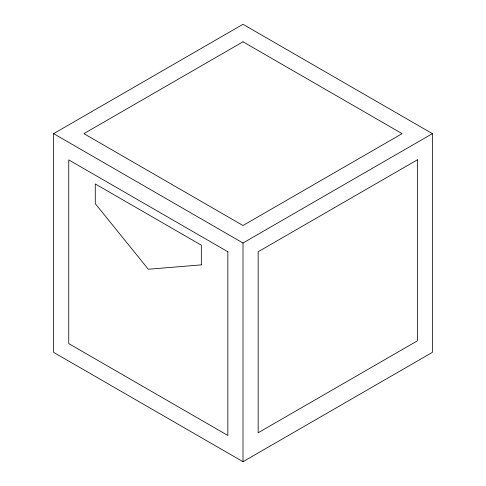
<?xml version="1.0" encoding="UTF-8"?>
<svg xmlns="http://www.w3.org/2000/svg" width="486" height="486" viewBox="0 0 486 486"><rect width="100%" height="100%" fill="white"/><g stroke="black" fill="none" stroke-linecap="round" stroke-linejoin="round"><path stroke-width="0.73" d="M53.6 133.65L243 24.3L432.4 133.65L432.4 352.35L243 461.7L53.6 352.35L53.6 133.65L243 243L432.4 133.65M243 243L243 461.7M243 41.796L83.902 133.65L243 225.504L402.098 133.65L243 41.796M417.468 159.766L258.151 251.748L258.151 432.777L417.468 340.795L417.468 159.766M201.332 264.87L148.303 269.244L95.268 203.634L95.268 183.951L201.332 245.187L201.332 264.87M227.849 251.748L68.751 159.894L68.751 343.602L227.849 435.456L227.849 251.748"/></g></svg>
